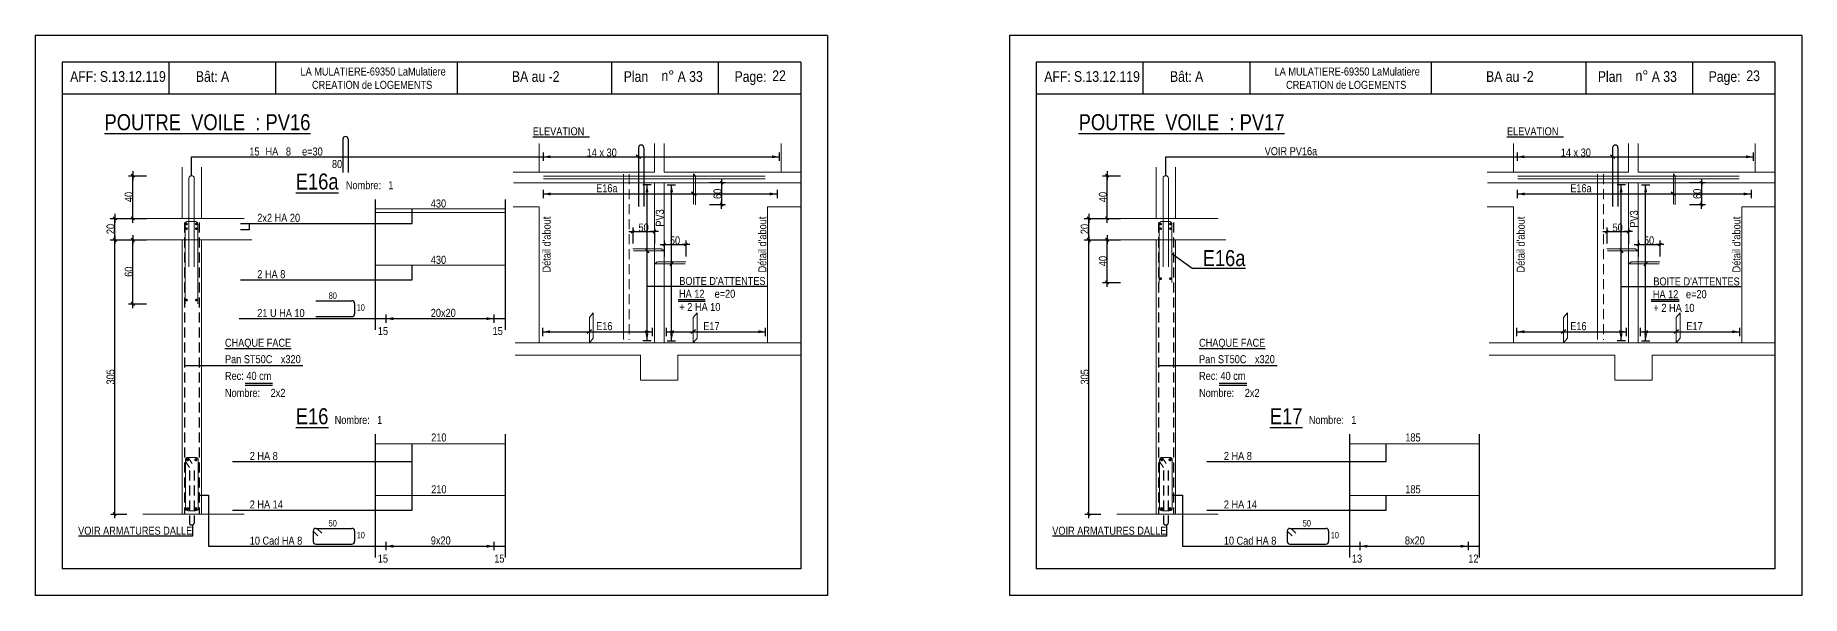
# Model space of a CAD drawing. Header units: metres. Extents: x -9927 to 45032, y -190416 to 12166.
# Drawn here: x 39876 to 43187, y -159147 to -158097 of the extents above; entities that cross this region are included whole.
import ezdxf
from ezdxf.enums import TextEntityAlignment as Align

# ---------------------------------------------------------------- set-up
doc = ezdxf.new("R2010")
doc.units = ezdxf.units.M
doc.header["$PDMODE"] = 65
doc.linetypes.add('CACHE2', pattern=[0.1875, 0.125, -0.0625])
for name, color, linetype in [('01_cote_gen', 4, 'Continuous'), ('01_fenetres', 171, 'Continuous'), ('01_linteaux', 3, 'Continuous'), ('01_sem', 42, 'Continuous'), ('01_texte', 230, 'Continuous'), ('AA_COTES', 2, 'Continuous')]:
    doc.layers.add(name, color=color, linetype=linetype)
doc.styles.add('STYLE2', font='ARIALN.TTF')
doc.dimstyles.new('JB25', dxfattribs={"dimscale": 0.1, "dimtxt": 150, "dimasz": 17, "dimexe": 0.1, "dimexo": 0.1, "dimgap": 0.09, "dimtad": 1, "dimdec": 1, "dimlfac": 0.5, "dimdsep": 46, "dimtxsty": 'STYLE2', "dimblk1": 'BOND_G', "dimblk2": 'BOND_D', "dimsah": 1, "dimcen": 1.5, "dimdle": 0.01, "dimse1": 1, "dimse2": 1, "dimclrd": 4, "dimclre": 2, "dimclrt": 5, "dimadec": 0, "dimazin": 0, "dimtfac": 2.333333, "dimtdec": 1, "dimtix": 1, "dimtmove": 2, "dimatfit": 3, "dimldrblk": 'BOND_G', "dimfxl": 1, "dimtolj": 1, "dimtzin": 0, "dimarcsym": 0})
doc.dimstyles.new('JB50', dxfattribs={"dimscale": 0.1, "dimtxt": 150, "dimasz": 15, "dimexe": 0.1, "dimexo": 0.1, "dimgap": 0.09, "dimtad": 1, "dimdec": 1, "dimdsep": 46, "dimtxsty": 'STYLE2', "dimblk1": 'BOND_G', "dimblk2": 'BOND_D', "dimsah": 1, "dimcen": 1.5, "dimdle": 0.01, "dimse1": 1, "dimse2": 1, "dimclrd": 4, "dimclre": 2, "dimclrt": 6, "dimazin": 2, "dimtfac": 2.333333, "dimtdec": 1, "dimtix": 1, "dimtmove": 2, "dimatfit": 3, "dimldrblk": 'BOND_G', "dimfxl": 1, "dimtolj": 1, "dimtzin": 0, "dimarcsym": 0})

# ---------------------------------------------------------------- blocks, each defined once
blk = doc.blocks.new('BOND_G')
at = {"layer": 'AA_COTES', "color": 0}
for p, q in [((5, 0), (-5, 0)), ((1.8, 1.8), (-1.8, -1.8)), ((0, -5), (0, 15))]:
    blk.add_line(p, q, dxfattribs=at)
blk = doc.blocks.new('BOND_D')
at = {"layer": 'AA_COTES', "color": 0}
for p, q in [((5, 0), (-5, 0)), ((-1.8, -1.8), (1.8, 1.8)), ((0, 5), (0, -15))]:
    blk.add_line(p, q, dxfattribs=at)
blk = doc.blocks.new('*D1570')
at = {"layer": '01_cote_gen', "color": 4, "linetype": 'Continuous', "lineweight": -2, "transparency": 16777216}
blk.add_line((40059.3, -158598), (40059.3, -158481.4), dxfattribs=at)
at = {"layer": 'DEFPOINTS', "color": 0, "linetype": 'Continuous', "lineweight": 0, "transparency": 16777216}
for p in [(40059.3, -158479.7), (40133.6, -158479.7), (40139.1, -158599.7)]:
    blk.add_point(p, dxfattribs=at)
at = {"layer": '01_cote_gen', "color": 4, "linetype": 'Continuous', "lineweight": -2, "transparency": 16777216, "xscale": 1.7, "yscale": 1.7, "zscale": 1.7}
for name, p, rotation in [('BOND_D', (40059.3, -158479.7), 90), ('BOND_G', (40059.3, -158599.7), 270)]:
    blk.add_blockref(name, p, dxfattribs=dict(at, rotation=rotation))
at = {"layer": '01_cote_gen', "color": 5, "linetype": 'Continuous', "lineweight": 0, "transparency": 16777216, "insert": (40051.6, -158539.7), "char_height": 15, "attachment_point": 5, "rotation": 90, "style": 'STYLE2'}
blk.add_mtext('\\A1;60', dxfattribs=at)
blk = doc.blocks.new('*D1571')
at = {"layer": '01_cote_gen', "color": 4, "linetype": 'Continuous', "lineweight": -2, "transparency": 16777216}
blk.add_line((40025.2, -158478), (40025.2, -158441.4), dxfattribs=at)
at = {"layer": 'DEFPOINTS', "color": 0, "linetype": 'Continuous', "lineweight": 0, "transparency": 16777216}
for p in [(40025.2, -158439.7), (40100.8, -158439.7), (40100.8, -158479.7)]:
    blk.add_point(p, dxfattribs=at)
at = {"layer": '01_cote_gen', "color": 4, "linetype": 'Continuous', "lineweight": -2, "transparency": 16777216, "xscale": 1.7, "yscale": 1.7, "zscale": 1.7}
for name, p, rotation in [('BOND_D', (40025.2, -158439.7), 90), ('BOND_G', (40025.2, -158479.7), 270)]:
    blk.add_blockref(name, p, dxfattribs=dict(at, rotation=rotation))
at = {"layer": '01_cote_gen', "color": 5, "linetype": 'Continuous', "lineweight": 0, "transparency": 16777216, "insert": (40017.5, -158459.7), "char_height": 15, "attachment_point": 5, "rotation": 90, "style": 'STYLE2'}
blk.add_mtext('\\A1;20', dxfattribs=at)
blk = doc.blocks.new('*D1572')
at = {"layer": '01_cote_gen', "color": 4, "lineweight": -2, "transparency": 16777216}
blk.add_line((40059.3, -158438), (40059.3, -158361.4), dxfattribs=at)
at = {"layer": 'DEFPOINTS', "color": 0, "lineweight": 0, "transparency": 16777216}
for p in [(40059.3, -158359.7), (40155.7, -158359.7), (40124.2, -158439.7)]:
    blk.add_point(p, dxfattribs=at)
at = {"layer": '01_cote_gen', "color": 4, "lineweight": -2, "transparency": 16777216, "xscale": 1.7, "yscale": 1.7, "zscale": 1.7}
for name, p, rotation in [('BOND_D', (40059.3, -158359.7), 90), ('BOND_G', (40059.3, -158439.7), 270)]:
    blk.add_blockref(name, p, dxfattribs=dict(at, rotation=rotation))
at = {"layer": '01_cote_gen', "color": 5, "lineweight": 0, "transparency": 16777216, "insert": (40051.6, -158399.7), "char_height": 15, "attachment_point": 5, "rotation": 90, "style": 'STYLE2'}
blk.add_mtext('\\A1;40', dxfattribs=at)
blk = doc.blocks.new('*D1573')
at = {"layer": '01_cote_gen', "color": 4, "linetype": 'Continuous', "lineweight": -2, "transparency": 16777216}
blk.add_line((41885.2, -158558), (41885.2, -158481.4), dxfattribs=at)
at = {"layer": 'DEFPOINTS', "color": 0, "linetype": 'Continuous', "lineweight": 0, "transparency": 16777216}
for p in [(41885.2, -158479.7), (41910.7, -158479.7), (41910.7, -158559.7)]:
    blk.add_point(p, dxfattribs=at)
at = {"layer": '01_cote_gen', "color": 4, "linetype": 'Continuous', "lineweight": -2, "transparency": 16777216, "xscale": 1.7, "yscale": 1.7, "zscale": 1.7}
for name, p, rotation in [('BOND_D', (41885.2, -158479.7), 90), ('BOND_G', (41885.2, -158559.7), 270)]:
    blk.add_blockref(name, p, dxfattribs=dict(at, rotation=rotation))
at = {"layer": '01_cote_gen', "color": 5, "linetype": 'Continuous', "lineweight": 0, "transparency": 16777216, "insert": (41877.5, -158519.7), "char_height": 15, "attachment_point": 5, "rotation": 90, "style": 'STYLE2'}
blk.add_mtext('\\A1;40', dxfattribs=at)
blk = doc.blocks.new('*D1574')
at = {"layer": '01_cote_gen', "color": 4, "linetype": 'Continuous', "lineweight": -2, "transparency": 16777216}
blk.add_line((41851.1, -158478), (41851.1, -158441.4), dxfattribs=at)
at = {"layer": 'DEFPOINTS', "color": 0, "linetype": 'Continuous', "lineweight": 0, "transparency": 16777216}
for p in [(41851.1, -158439.7), (41926.7, -158439.7), (41926.7, -158479.7)]:
    blk.add_point(p, dxfattribs=at)
at = {"layer": '01_cote_gen', "color": 4, "linetype": 'Continuous', "lineweight": -2, "transparency": 16777216, "xscale": 1.7, "yscale": 1.7, "zscale": 1.7}
for name, p, rotation in [('BOND_D', (41851.1, -158439.7), 90), ('BOND_G', (41851.1, -158479.7), 270)]:
    blk.add_blockref(name, p, dxfattribs=dict(at, rotation=rotation))
at = {"layer": '01_cote_gen', "color": 5, "linetype": 'Continuous', "lineweight": 0, "transparency": 16777216, "insert": (41843.4, -158459.7), "char_height": 15, "attachment_point": 5, "rotation": 90, "style": 'STYLE2'}
blk.add_mtext('\\A1;20', dxfattribs=at)
blk = doc.blocks.new('*D1575')
at = {"layer": '01_cote_gen', "color": 4, "lineweight": -2, "transparency": 16777216}
blk.add_line((41885.2, -158438), (41885.2, -158361.4), dxfattribs=at)
at = {"layer": 'DEFPOINTS', "color": 0, "lineweight": 0, "transparency": 16777216}
for p in [(41885.2, -158359.7), (41981.6, -158359.7), (41950.1, -158439.7)]:
    blk.add_point(p, dxfattribs=at)
at = {"layer": '01_cote_gen', "color": 4, "lineweight": -2, "transparency": 16777216, "xscale": 1.7, "yscale": 1.7, "zscale": 1.7}
for name, p, rotation in [('BOND_D', (41885.2, -158359.7), 90), ('BOND_G', (41885.2, -158439.7), 270)]:
    blk.add_blockref(name, p, dxfattribs=dict(at, rotation=rotation))
at = {"layer": '01_cote_gen', "color": 5, "lineweight": 0, "transparency": 16777216, "insert": (41877.5, -158399.7), "char_height": 15, "attachment_point": 5, "rotation": 90, "style": 'STYLE2'}
blk.add_mtext('\\A1;40', dxfattribs=at)
blk = doc.blocks.new('*D1601')
at = {"layer": '01_cote_gen', "color": 4, "lineweight": -2, "ltscale": 0.5, "transparency": 16777216}
blk.add_line((40025.2, -158992.2), (40025.2, -158481.2), dxfattribs=at)
at = {"layer": 'DEFPOINTS', "color": 0, "lineweight": 0, "ltscale": 0.5, "transparency": 16777216}
for p in [(40025.2, -158479.7), (40094.3, -158479.7), (40094.3, -158993.7)]:
    blk.add_point(p, dxfattribs=at)
at = {"layer": '01_cote_gen', "color": 4, "lineweight": -2, "ltscale": 0.5, "transparency": 16777216, "xscale": 1.5, "yscale": 1.5, "zscale": 1.5}
for name, p, rotation in [('BOND_D', (40025.2, -158479.7), 90), ('BOND_G', (40025.2, -158993.7), 270)]:
    blk.add_blockref(name, p, dxfattribs=dict(at, rotation=rotation))
at = {"layer": '01_cote_gen', "color": 6, "lineweight": 0, "ltscale": 0.5, "transparency": 16777216, "insert": (40017.5, -158736.7), "char_height": 15, "attachment_point": 5, "rotation": 90, "style": 'STYLE2'}
blk.add_mtext('\\A1;305', dxfattribs=at)
blk = doc.blocks.new('*D1602')
at = {"layer": '01_cote_gen', "color": 4, "lineweight": -2, "ltscale": 0.5, "transparency": 16777216}
blk.add_line((41851.1, -158992.2), (41851.1, -158481.2), dxfattribs=at)
at = {"layer": 'DEFPOINTS', "color": 0, "lineweight": 0, "ltscale": 0.5, "transparency": 16777216}
for p in [(41851.1, -158479.7), (41920.2, -158479.7), (41920.2, -158993.7)]:
    blk.add_point(p, dxfattribs=at)
at = {"layer": '01_cote_gen', "color": 4, "lineweight": -2, "ltscale": 0.5, "transparency": 16777216, "xscale": 1.5, "yscale": 1.5, "zscale": 1.5}
for name, p, rotation in [('BOND_D', (41851.1, -158479.7), 90), ('BOND_G', (41851.1, -158993.7), 270)]:
    blk.add_blockref(name, p, dxfattribs=dict(at, rotation=rotation))
at = {"layer": '01_cote_gen', "color": 6, "lineweight": 0, "ltscale": 0.5, "transparency": 16777216, "insert": (41843.4, -158736.7), "char_height": 15, "attachment_point": 5, "rotation": 90, "style": 'STYLE2'}
blk.add_mtext('\\A1;305', dxfattribs=at)
blk = doc.blocks.new('*D1603')
at = {"layer": '01_cote_gen', "color": 4, "lineweight": -2, "ltscale": 0.5, "transparency": 16777216}
blk.add_line((42882.3, -158488.7), (42920.1, -158488.7), dxfattribs=at)
at = {"layer": 'DEFPOINTS', "color": 0, "lineweight": 0, "ltscale": 0.5, "transparency": 16777216}
for p in [(42921.6, -158488.7), (42880.8, -158496.1), (42921.6, -158521.2)]:
    blk.add_point(p, dxfattribs=at)
at = {"layer": '01_cote_gen', "color": 4, "lineweight": -2, "ltscale": 0.5, "transparency": 16777216, "xscale": 1.5, "yscale": 1.5, "zscale": 1.5, "rotation": 180}
blk.add_blockref('BOND_G', (42880.8, -158488.7), dxfattribs=at)
at = {"layer": '01_cote_gen', "color": 4, "lineweight": -2, "ltscale": 0.5, "transparency": 16777216, "xscale": 1.5, "yscale": 1.5, "zscale": 1.5}
blk.add_blockref('BOND_D', (42921.6, -158488.7), dxfattribs=at)
at = {"layer": '01_cote_gen', "color": 6, "lineweight": 0, "ltscale": 0.5, "transparency": 16777216, "insert": (42901.2, -158481.1), "char_height": 15, "attachment_point": 5, "style": 'STYLE2'}
blk.add_mtext('\\A1;50', dxfattribs=at)
blk = doc.blocks.new('*D1604')
at = {"layer": '01_cote_gen', "color": 4, "lineweight": -2, "ltscale": 0.5, "transparency": 16777216}
blk.add_line((42823.5, -158464.6), (42861.3, -158464.6), dxfattribs=at)
at = {"layer": 'DEFPOINTS', "color": 0, "lineweight": 0, "ltscale": 0.5, "transparency": 16777216}
for p in [(42862.8, -158464.6), (42822, -158496.9), (42862.8, -158493.7)]:
    blk.add_point(p, dxfattribs=at)
at = {"layer": '01_cote_gen', "color": 4, "lineweight": -2, "ltscale": 0.5, "transparency": 16777216, "xscale": 1.5, "yscale": 1.5, "zscale": 1.5, "rotation": 180}
blk.add_blockref('BOND_G', (42822, -158464.6), dxfattribs=at)
at = {"layer": '01_cote_gen', "color": 4, "lineweight": -2, "ltscale": 0.5, "transparency": 16777216, "xscale": 1.5, "yscale": 1.5, "zscale": 1.5}
blk.add_blockref('BOND_D', (42862.8, -158464.6), dxfattribs=at)
at = {"layer": '01_cote_gen', "color": 6, "lineweight": 0, "ltscale": 0.5, "transparency": 16777216, "insert": (42842.4, -158457), "char_height": 15, "attachment_point": 5, "style": 'STYLE2'}
blk.add_mtext('\\A1;50', dxfattribs=at)
blk = doc.blocks.new('*D1605')
at = {"layer": '01_cote_gen', "color": 4, "lineweight": -2, "ltscale": 0.5, "transparency": 16777216}
blk.add_line((41162.8, -158374.6), (41162.8, -158412.8), dxfattribs=at)
at = {"layer": 'DEFPOINTS', "color": 0, "lineweight": 0, "ltscale": 0.5, "transparency": 16777216}
for p in [(41141.1, -158373.1), (41113.8, -158414.3), (41162.8, -158414.3)]:
    blk.add_point(p, dxfattribs=at)
at = {"layer": '01_cote_gen', "color": 4, "lineweight": -2, "ltscale": 0.5, "transparency": 16777216, "xscale": 1.5, "yscale": 1.5, "zscale": 1.5}
for name, p, rotation in [('BOND_G', (41162.8, -158373.1), 90), ('BOND_D', (41162.8, -158414.3), 270)]:
    blk.add_blockref(name, p, dxfattribs=dict(at, rotation=rotation))
at = {"layer": '01_cote_gen', "color": 6, "lineweight": 0, "ltscale": 0.5, "transparency": 16777216, "insert": (41155.2, -158393.7), "char_height": 15, "attachment_point": 5, "rotation": 90, "style": 'STYLE2'}
blk.add_mtext('\\A1;60', dxfattribs=at)
blk = doc.blocks.new('*D1606')
at = {"layer": '01_cote_gen', "color": 4, "lineweight": -2, "ltscale": 0.5, "transparency": 16777216}
blk.add_line((41056.5, -158488.7), (41094.3, -158488.7), dxfattribs=at)
at = {"layer": 'DEFPOINTS', "color": 0, "lineweight": 0, "ltscale": 0.5, "transparency": 16777216}
for p in [(41095.8, -158488.7), (41055, -158496.1), (41095.8, -158521.2)]:
    blk.add_point(p, dxfattribs=at)
at = {"layer": '01_cote_gen', "color": 4, "lineweight": -2, "ltscale": 0.5, "transparency": 16777216, "xscale": 1.5, "yscale": 1.5, "zscale": 1.5, "rotation": 180}
blk.add_blockref('BOND_G', (41055, -158488.7), dxfattribs=at)
at = {"layer": '01_cote_gen', "color": 4, "lineweight": -2, "ltscale": 0.5, "transparency": 16777216, "xscale": 1.5, "yscale": 1.5, "zscale": 1.5}
blk.add_blockref('BOND_D', (41095.8, -158488.7), dxfattribs=at)
at = {"layer": '01_cote_gen', "color": 6, "lineweight": 0, "ltscale": 0.5, "transparency": 16777216, "insert": (41075.4, -158481.1), "char_height": 15, "attachment_point": 5, "style": 'STYLE2'}
blk.add_mtext('\\A1;50', dxfattribs=at)
blk = doc.blocks.new('*D1607')
at = {"layer": '01_cote_gen', "color": 4, "lineweight": -2, "ltscale": 0.5, "transparency": 16777216}
blk.add_line((40997.7, -158464.6), (41035.5, -158464.6), dxfattribs=at)
at = {"layer": 'DEFPOINTS', "color": 0, "lineweight": 0, "ltscale": 0.5, "transparency": 16777216}
for p in [(41037, -158464.6), (40996.2, -158496.9), (41037, -158493.7)]:
    blk.add_point(p, dxfattribs=at)
at = {"layer": '01_cote_gen', "color": 4, "lineweight": -2, "ltscale": 0.5, "transparency": 16777216, "xscale": 1.5, "yscale": 1.5, "zscale": 1.5, "rotation": 180}
blk.add_blockref('BOND_G', (40996.2, -158464.6), dxfattribs=at)
at = {"layer": '01_cote_gen', "color": 4, "lineweight": -2, "ltscale": 0.5, "transparency": 16777216, "xscale": 1.5, "yscale": 1.5, "zscale": 1.5}
blk.add_blockref('BOND_D', (41037, -158464.6), dxfattribs=at)
at = {"layer": '01_cote_gen', "color": 6, "lineweight": 0, "ltscale": 0.5, "transparency": 16777216, "insert": (41016.6, -158457), "char_height": 15, "attachment_point": 5, "style": 'STYLE2'}
blk.add_mtext('\\A1;50', dxfattribs=at)
blk = doc.blocks.new('*D1608')
at = {"layer": '01_cote_gen', "color": 4, "lineweight": -2, "ltscale": 0.5, "transparency": 16777216}
blk.add_line((42999.3, -158374.6), (42999.3, -158412.8), dxfattribs=at)
at = {"layer": 'DEFPOINTS', "color": 0, "lineweight": 0, "ltscale": 0.5, "transparency": 16777216}
for p in [(42977.6, -158373.1), (42950.3, -158414.3), (42999.3, -158414.3)]:
    blk.add_point(p, dxfattribs=at)
at = {"layer": '01_cote_gen', "color": 4, "lineweight": -2, "ltscale": 0.5, "transparency": 16777216, "xscale": 1.5, "yscale": 1.5, "zscale": 1.5}
for name, p, rotation in [('BOND_G', (42999.3, -158373.1), 90), ('BOND_D', (42999.3, -158414.3), 270)]:
    blk.add_blockref(name, p, dxfattribs=dict(at, rotation=rotation))
at = {"layer": '01_cote_gen', "color": 6, "lineweight": 0, "ltscale": 0.5, "transparency": 16777216, "insert": (42991.7, -158393.7), "char_height": 15, "attachment_point": 5, "rotation": 90, "style": 'STYLE2'}
blk.add_mtext('\\A1;60', dxfattribs=at)

msp = doc.modelspace()

# ---------------------------------------------------------------- linework, layer by layer
at = {"layer": '01_cote_gen', "color": 5, "linetype": 'Continuous', "lineweight": 0}
for p, q in [((40978.63, -158356.78), (40978.63, -158666.54)), ((42804.51, -158356.78), (42804.51, -158666.54))]:
    msp.add_line(p, q, dxfattribs=at)
at = {"layer": '01_cote_gen', "color": 5, "linetype": 'CACHE2', "lineweight": 0, "ltscale": 150}
for p, q in [((40989.78, -158356.78), (40989.78, -158667.02)), ((42815.66, -158356.78), (42815.66, -158667.02))]:
    msp.add_line(p, q, dxfattribs=at)
at = {"layer": '01_fenetres', "ltscale": 30}
for p, q in [((39926.4, -158146.73), (39926.4, -159096.73)), ((39926.4, -158146.73), (39926.4, -159096.73)), ((39926.4, -158146.73), (39926.4, -159096.73)), ((41311.4, -158146.73), (39926.4, -158146.73)), ((40126.4, -158146.73), (40126.4, -158206.73)), ((40326.79, -158146.73), (40326.79, -158206.73)), ((40666.96, -158146.73), (40666.96, -158206.73)), ((40957.26, -158206.73), (40957.26, -158146.73)), ((41157.26, -158206.73), (41157.26, -158146.73)), ((41311.4, -158146.73), (41311.4, -159096.73)), ((41752.27, -158146.73), (41752.27, -159096.73)), ((41752.27, -158146.73), (41752.27, -159096.73)), ((41752.27, -158146.73), (41752.27, -159096.73)), ((43137.27, -158146.73), (41752.27, -158146.73)), ((41952.27, -158146.73), (41952.27, -158206.73)), ((42152.67, -158146.73), (42152.67, -158206.73)), ((42492.84, -158146.73), (42492.84, -158206.73)), ((42783.14, -158206.73), (42783.14, -158146.73)), ((42983.14, -158206.73), (42983.14, -158146.73)), ((43137.27, -158146.73), (43137.27, -159096.73)), ((41311.4, -158206.73), (39926.4, -158206.73)), ((43137.27, -158206.73), (41752.27, -158206.73)), ((41311.4, -159096.73), (39926.4, -159096.73)), ((43137.27, -159096.73), (41752.27, -159096.73))]:
    msp.add_line(p, q, dxfattribs=at)
at = {"layer": '01_linteaux', "linetype": 'Continuous'}
for p, q in [((40452.86, -158291.35), (40452.86, -158353.53)), ((40462.86, -158291.35), (40462.86, -158353.53)), ((41007.02, -158307.23), (41007.02, -158417.26)), ((41017.02, -158307.23), (41017.02, -158417.75)), ((42832.9, -158307.23), (42832.9, -158417.26)), ((42842.9, -158307.23), (42842.9, -158417.75)), ((40402.18, -158594.16), (40469.76, -158594.16)), ((40402.18, -158623.77), (40469.76, -158623.77)), ((40474.76, -158599.16), (40474.76, -158618.77)), ((40402.18, -159020.61), (40469.76, -159020.61)), ((40404.37, -159020.61), (40413.37, -159029.61)), ((42228.06, -159020.61), (42295.64, -159020.61)), ((42230.25, -159020.61), (42239.25, -159029.61)), ((40397.18, -159025.61), (40397.18, -159045.22)), ((40397.18, -159025.61), (40406.18, -159034.61)), ((40402.18, -159050.22), (40469.76, -159050.22)), ((40474.76, -159025.61), (40474.76, -159045.22)), ((42223.06, -159025.61), (42223.06, -159045.22)), ((42223.06, -159025.61), (42232.06, -159034.61)), ((42228.06, -159050.22), (42295.64, -159050.22)), ((42300.64, -159025.61), (42300.64, -159045.22))]:
    msp.add_line(p, q, dxfattribs=at)
for centre, start, end in [((40457.86, -158291.35), 0, 180), ((41012.02, -158307.23), 90, 180), ((41012.02, -158307.23), 0, 90), ((42837.9, -158307.23), 90, 180), ((42837.9, -158307.23), 0, 90), ((40469.76, -158599.16), 0, 90), ((40469.76, -158618.77), 270, 0), ((40402.18, -159025.61), 90, 180), ((40469.76, -159025.61), 0, 90), ((42228.06, -159025.61), 90, 180), ((42295.64, -159025.61), 0, 90), ((40402.18, -159045.22), 180, 270), ((40469.76, -159045.22), 270, 0), ((42228.06, -159045.22), 180, 270), ((42295.64, -159045.22), 270, 0)]:
    msp.add_arc(centre, 5, start, end, dxfattribs=at)
at = {"layer": '01_sem', "color": 2, "lineweight": 0, "ltscale": 7}
for p, q in [((40820.96, -158299.49), (40820.96, -158353.09)), ((41036.96, -158299.49), (41036.96, -158353.09)), ((41054.96, -158299.49), (41054.96, -158353.09)), ((41274.51, -158299.49), (41274.51, -158353.09)), ((42646.84, -158299.49), (42646.84, -158353.09)), ((42862.84, -158299.49), (42862.84, -158353.09)), ((42880.84, -158299.49), (42880.84, -158353.09)), ((43100.39, -158299.49), (43100.39, -158353.09)), ((40151.72, -158439.72), (40151.72, -158343.98)), ((40187.72, -158439.72), (40187.72, -158343.98)), ((40772.09, -158353.09), (41036.96, -158353.09)), ((41054.96, -158353.09), (41311.4, -158353.09)), ((41110.31, -158356.18), (41110.31, -158412.84)), ((41110.31, -158356.18), (41113.85, -158360.41)), ((41977.6, -158439.72), (41977.6, -158343.98)), ((42013.6, -158439.72), (42013.6, -158343.98)), ((42597.97, -158353.09), (42862.84, -158353.09)), ((42880.84, -158353.09), (43137.27, -158353.09)), ((42946.79, -158356.18), (42946.79, -158412.84)), ((42946.79, -158356.18), (42950.32, -158360.41)), ((40164.37, -158364.72), (40164.37, -158530.77)), ((40174.37, -158364.72), (40174.37, -158530.77)), ((40772.45, -158373.09), (41054.96, -158373.09)), ((40829.05, -158360.83), (41244.5, -158360.83)), ((40829.05, -158365.48), (41244.5, -158365.48)), ((41036.96, -158373.09), (41036.96, -158673.09)), ((41054.96, -158373.09), (41054.96, -158673.09)), ((41054.96, -158373.09), (41311.4, -158373.09)), ((41113.85, -158360.41), (41113.85, -158414.33)), ((41990.25, -158364.72), (41990.25, -158530.77)), ((42000.25, -158364.72), (42000.25, -158530.77)), ((42598.33, -158373.09), (42880.84, -158373.09)), ((42654.93, -158360.83), (43070.38, -158360.83)), ((42654.93, -158365.48), (43070.38, -158365.48)), ((42862.84, -158373.09), (42862.84, -158673.09)), ((42880.84, -158373.09), (43137.27, -158373.09)), ((42880.84, -158373.09), (42880.84, -158673.09)), ((42950.32, -158360.41), (42950.32, -158414.33)), ((40513.6, -158422.09), (40757.08, -158422.09)), ((40772.09, -158418.09), (40820.96, -158418.09)), ((40820.96, -158418.09), (40820.96, -158673.09)), ((41248.96, -158418.09), (41248.96, -158673.09)), ((41248.96, -158418.09), (41311.4, -158418.09)), ((42597.97, -158418.09), (42646.84, -158418.09)), ((42646.84, -158418.09), (42646.84, -158673.09)), ((43074.84, -158418.09), (43137.27, -158418.09)), ((43074.84, -158418.09), (43074.84, -158673.09)), ((40077.68, -158439.72), (40267.66, -158439.72)), ((40157.01, -158451.32), (40157.01, -158599.72)), ((40175.01, -158445.32), (40163.01, -158445.32)), ((40181.01, -158451.32), (40181.01, -158599.72)), ((40513.6, -158428.74), (40757.08, -158428.74)), ((41903.56, -158439.72), (42093.54, -158439.72)), ((41982.88, -158451.32), (41982.88, -158559.72)), ((42000.88, -158445.32), (41988.88, -158445.32)), ((42006.88, -158451.32), (42006.88, -158559.72)), ((40077.68, -158479.72), (40282.21, -158479.72)), ((40151.72, -158479.72), (40151.72, -158993.72)), ((40187.72, -158479.72), (40187.72, -158993.72)), ((41903.56, -158479.72), (42108.09, -158479.72)), ((41977.6, -158479.72), (41977.6, -158993.72)), ((42013.6, -158479.72), (42013.6, -158993.72)), ((41050.08, -158496.89), (40996.15, -158496.89)), ((41054.31, -158500.43), (40997.65, -158500.43)), ((41037.61, -158524.75), (41041.84, -158521.22)), ((41037.61, -158524.75), (41094.28, -158524.75)), ((41041.84, -158521.22), (41095.77, -158521.22)), ((41054.31, -158500.43), (41050.08, -158496.89)), ((42875.96, -158496.89), (42822.03, -158496.89)), ((42880.19, -158500.43), (42823.53, -158500.43)), ((42863.49, -158524.75), (42867.72, -158521.22)), ((42863.49, -158524.75), (42920.15, -158524.75)), ((42867.72, -158521.22), (42921.65, -158521.22)), ((42880.19, -158500.43), (42875.96, -158496.89)), ((40513.6, -158527.67), (40757.08, -158527.67)), ((40914.9, -158625.6), (40922.18, -158616.89)), ((40922.18, -158663.93), (40922.18, -158616.89)), ((41109.47, -158625.6), (41116.75, -158616.89)), ((41116.75, -158663.93), (41116.75, -158616.89)), ((42740.78, -158625.6), (42748.06, -158616.89)), ((42748.06, -158663.93), (42748.06, -158616.89)), ((42952.16, -158625.6), (42959.44, -158616.89)), ((42959.44, -158663.93), (42959.44, -158616.89)), ((40914.9, -158672.64), (40914.9, -158625.6)), ((41109.47, -158672.64), (41109.47, -158625.6)), ((42740.78, -158672.64), (42740.78, -158625.6)), ((42952.16, -158672.64), (42952.16, -158625.6)), ((40775.8, -158673.09), (41311.4, -158673.09)), ((40914.9, -158672.64), (40922.18, -158663.93)), ((41109.47, -158672.64), (41116.75, -158663.93)), ((42601.68, -158673.09), (43137.27, -158673.09)), ((42740.78, -158672.64), (42748.06, -158663.93)), ((42952.16, -158672.64), (42959.44, -158663.93)), ((40775.8, -158696.09), (41010.96, -158696.09)), ((41010.96, -158696.09), (41010.96, -158741.99)), ((41080.96, -158696.09), (41311.4, -158696.09)), ((41080.96, -158696.09), (41080.96, -158743.09)), ((42601.68, -158696.09), (42836.84, -158696.09)), ((42836.84, -158696.09), (42836.84, -158741.99)), ((42906.84, -158696.09), (43137.27, -158696.09)), ((42906.84, -158696.09), (42906.84, -158743.09)), ((41010.96, -158743.09), (41080.96, -158743.09)), ((42836.84, -158743.09), (42906.84, -158743.09)), ((40162.72, -158887.72), (40176.72, -158887.72)), ((40162.72, -158887.72), (40170.08, -158898.91)), ((40513.6, -158861.95), (40757.08, -158861.95)), ((41988.6, -158887.72), (42002.6, -158887.72)), ((41988.6, -158887.72), (41995.95, -158898.91)), ((42339.48, -158861.95), (42582.96, -158861.95)), ((40157.72, -158892.72), (40157.72, -158982.72)), ((40157.72, -158895.5), (40165.08, -158906.7)), ((40181.72, -158892.72), (40181.72, -158982.72)), ((41983.6, -158892.72), (41983.6, -158982.72)), ((41983.6, -158895.5), (41990.95, -158906.7)), ((42007.6, -158892.72), (42007.6, -158982.72)), ((40162.72, -158987.72), (40176.72, -158987.72)), ((40513.6, -158959.12), (40757.08, -158959.12)), ((41988.6, -158987.72), (42002.6, -158987.72)), ((42339.48, -158959.12), (42582.96, -158959.12)), ((40077.68, -158993.72), (40267.66, -158993.72)), ((40094.3, -158993.72), (40246.6, -158993.72)), ((41903.56, -158993.72), (42093.54, -158993.72)), ((41920.18, -158993.72), (42072.48, -158993.72))]:
    msp.add_line(p, q, dxfattribs=at)
at = {"layer": '01_sem', "color": 2, "lineweight": 0, "ltscale": 7, "flags": 128}
for points, const_width in [([(40159.84, -158449.21, -1), (40159.84, -158451.71, -1)], 2.5), ([(40159.84, -158457.66, -1), (40159.84, -158460.16, -1)], 2.5), ([(40178.17, -158449.21, 1), (40178.17, -158451.71, 1)], 2.5), ([(40178.17, -158457.66, 1), (40178.17, -158460.16, 1)], 2.5), ([(41985.71, -158449.21, -1), (41985.71, -158451.71, -1)], 2.5), ([(41985.71, -158457.66, -1), (41985.71, -158460.16, -1)], 2.5), ([(42004.05, -158449.21, 1), (42004.05, -158451.71, 1)], 2.5), ([(42004.05, -158457.66, 1), (42004.05, -158460.16, 1)], 2.5), ([(41985.71, -158551.48, -1), (41985.71, -158553.98, -1)], 2.5), ([(42004.05, -158551.48, 1), (42004.05, -158553.98, 1)], 2.5), ([(40159.84, -158591.48, -1), (40159.84, -158593.98, -1)], 2.5), ([(40178.17, -158591.48, 1), (40178.17, -158593.98, 1)], 2.5), ([(40160.24, -158892.02, 1), (40163.24, -158892.02, 1)], 3), ([(40175.88, -158892.02, 1), (40178.88, -158892.02, 1)], 3), ([(41986.12, -158892.02, 1), (41989.12, -158892.02, 1)], 3), ([(42001.76, -158892.02, 1), (42004.76, -158892.02, 1)], 3), ([(40160.24, -158983.87, 1), (40163.24, -158983.87, 1)], 3), ([(40175.88, -158983.87, 1), (40178.88, -158983.87, 1)], 3), ([(41986.12, -158983.87, 1), (41989.12, -158983.87, 1)], 3), ([(42001.76, -158983.87, 1), (42004.76, -158983.87, 1)], 3)]:
    msp.add_lwpolyline(points, format="xyb", close=True, dxfattribs=dict(at, const_width=const_width))
at = {"layer": '01_sem', "color": 2, "lineweight": 0, "ltscale": 7}
for centre, radius, start, end in [((40169.37, -158364.72), 5, 0, 180), ((41995.25, -158364.72), 5, 0, 180), ((40163.01, -158451.32), 6, 90, 180), ((40175.01, -158451.32), 6, 0, 90), ((41988.88, -158451.32), 6, 90, 180), ((42000.88, -158451.32), 6, 0, 90), ((40162.72, -158892.72), 5, 90, 180), ((40176.72, -158892.72), 5, 0, 90), ((41988.6, -158892.72), 5, 90, 180), ((42002.6, -158892.72), 5, 0, 90), ((40162.72, -158982.72), 5, 180, 270), ((40176.72, -158982.72), 5, 270, 0), ((41988.6, -158982.72), 5, 180, 270), ((42002.6, -158982.72), 5, 270, 0)]:
    msp.add_arc(centre, radius, start, end, dxfattribs=at)
at = {"layer": '01_texte', "ltscale": 30}
for p, q in [((39876.4, -158096.73), (39876.4, -159146.73)), ((41361.4, -158096.73), (39876.4, -158096.73)), ((41361.4, -158096.73), (41361.4, -159146.73)), ((41702.27, -158096.73), (41702.27, -159146.73)), ((43187.27, -158096.73), (41702.27, -158096.73)), ((43187.27, -158096.73), (43187.27, -159146.73)), ((40169.37, -158324.33), (41270.77, -158324.33)), ((40169.37, -158359.72), (40169.37, -158324.33)), ((40828, -158316.27), (40828, -158331.91)), ((41011.16, -158327.64), (41002.89, -158321.02)), ((41270.77, -158316.27), (41270.77, -158331.91)), ((41995.25, -158324.33), (43096.64, -158324.33)), ((41995.25, -158359.72), (41995.25, -158324.33)), ((42653.88, -158316.27), (42653.88, -158331.91)), ((42837.04, -158327.64), (42828.76, -158321.02)), ((43096.64, -158316.27), (43096.64, -158331.91)), ((40828.4, -158385.94), (40828.4, -158401.58)), ((41031.04, -158377), (41015.4, -158377)), ((41022.98, -158669.23), (41022.98, -158377)), ((41060.88, -158377), (41076.52, -158377)), ((41068.94, -158669.23), (41068.94, -158377)), ((41114.45, -158397.31), (41106.18, -158390.69)), ((41115.03, -158397.31), (41106.76, -158390.69)), ((41266.64, -158385.94), (41266.64, -158401.58)), ((42654.28, -158385.94), (42654.28, -158401.58)), ((42856.92, -158377), (42841.28, -158377)), ((42848.86, -158669.23), (42848.86, -158377)), ((42886.76, -158377), (42902.4, -158377)), ((42894.82, -158669.23), (42894.82, -158377)), ((42950.92, -158397.31), (42942.65, -158390.69)), ((43092.52, -158385.94), (43092.52, -158401.58)), ((40513.6, -158404.14), (40513.6, -158648.77)), ((40582.61, -158449.16), (40582.61, -158422.09)), ((40757.08, -158404.14), (40757.08, -158648.77)), ((40828.4, -158394), (41266.64, -158394)), ((42654.28, -158394), (43092.52, -158394)), ((40260.74, -158449.16), (40582.61, -158449.16)), ((40277.49, -158449.16), (40277.49, -158461.39)), ((40277.49, -158461.39), (40261.28, -158461.39)), ((41019.67, -158496.29), (41026.29, -158504.56)), ((41072.25, -158520.62), (41065.63, -158528.89)), ((42845.55, -158496.29), (42852.17, -158504.56)), ((42898.13, -158520.62), (42891.51, -158528.89)), ((40260.74, -158554.78), (40582.61, -158554.78)), ((40582.61, -158554.78), (40582.61, -158527.67)), ((40533.32, -158619.57), (40533.32, -158635.21)), ((40735.99, -158619.57), (40735.99, -158635.21)), ((40258.65, -158627.63), (40757.08, -158627.63)), ((40827.44, -158660.25), (40827.44, -158644.61)), ((40827.44, -158652.19), (41033.21, -158652.19)), ((40919.04, -158648.88), (40910.76, -158655.5)), ((41033.21, -158660.25), (41033.21, -158644.61)), ((41059.58, -158660.25), (41059.58, -158644.61)), ((41059.58, -158652.19), (41245.35, -158652.19)), ((41113.6, -158648.88), (41105.33, -158655.5)), ((41245.35, -158660.25), (41245.35, -158644.61)), ((42653.32, -158660.25), (42653.32, -158644.61)), ((42653.32, -158652.19), (42859.09, -158652.19)), ((42744.91, -158648.88), (42736.64, -158655.5)), ((42859.09, -158660.25), (42859.09, -158644.61)), ((42885.45, -158660.25), (42885.45, -158644.61)), ((42885.45, -158652.19), (43071.23, -158652.19)), ((42956.3, -158648.88), (42948.02, -158655.5)), ((43071.23, -158660.25), (43071.23, -158644.61)), ((41031.04, -158669.23), (41015.4, -158669.23)), ((41060.88, -158669.23), (41076.52, -158669.23)), ((42856.92, -158669.23), (42841.28, -158669.23)), ((42886.76, -158669.23), (42902.4, -158669.23)), ((40513.6, -158844.01), (40513.6, -159075.23)), ((40757.08, -158844.01), (40757.08, -159075.23)), ((42339.48, -158844.01), (42339.48, -159075.23)), ((42582.96, -158844.01), (42582.96, -159075.23)), ((40582.61, -158986.23), (40582.61, -158861.95)), ((42408.49, -158895.36), (42408.49, -158861.95)), ((40246.2, -158895.36), (40582.61, -158895.36)), ((42072.08, -158895.36), (42408.49, -158895.36)), ((40181.72, -158958.69), (40200.89, -158958.69)), ((40200.89, -158958.69), (40200.89, -159054.08)), ((40246.2, -158986.23), (40582.61, -158986.23)), ((42007.6, -158958.69), (42026.77, -158958.69)), ((42026.77, -158958.69), (42026.77, -159054.08)), ((42072.08, -158986.23), (42408.49, -158986.23)), ((42408.49, -158986.23), (42408.49, -158959.12)), ((40171.02, -159013.77), (40171.02, -159035)), ((41996.9, -159013.77), (41996.9, -159035)), ((40171.02, -159035), (39957.23, -159035)), ((40200.89, -159054.08), (40757.08, -159054.08)), ((40533.32, -159046.02), (40533.32, -159061.66)), ((40735.99, -159046.02), (40735.99, -159061.66)), ((41996.9, -159035), (41783.11, -159035)), ((42026.77, -159054.08), (42582.96, -159054.08)), ((42359.2, -159046.02), (42359.2, -159061.66)), ((42561.87, -159046.02), (42561.87, -159061.66)), ((41361.4, -159146.73), (39876.4, -159146.73)), ((43187.27, -159146.73), (41702.27, -159146.73))]:
    msp.add_line(p, q, dxfattribs=at)
at = {"layer": '01_texte', "linetype": 'CACHE2', "ltscale": 150}
for p, q in [((40155.72, -158447.37), (40155.72, -158993.72)), ((40183.72, -158447.37), (40183.72, -158993.72)), ((41981.6, -158447.37), (41981.6, -158993.72)), ((42009.6, -158447.37), (42009.6, -158993.72)), ((40165.19, -158911.93), (40165.19, -159010.77)), ((40174.02, -158911.93), (40174.02, -159010.77)), ((41991.06, -158911.93), (41991.06, -159010.77)), ((41999.9, -158911.93), (41999.9, -159010.77)), ((40168.19, -159013.77), (40171.02, -159013.77)), ((41994.06, -159013.77), (41996.9, -159013.77))]:
    msp.add_line(p, q, dxfattribs=at)
at = {"layer": '01_texte'}
for p, q in [((42006.88, -158505.52), (42044.96, -158533.06)), ((42044.96, -158533.06), (42144.74, -158533.06)), ((41022.98, -158566.54), (41247.66, -158566.54)), ((42848.86, -158567.41), (43073.54, -158567.41)), ((41081.38, -158591.49), (41132.2, -158591.49)), ((41081.38, -158594.59), (41132.2, -158594.59)), ((42905.27, -158591.63), (42957.34, -158591.63)), ((42905.27, -158594.87), (42957.34, -158594.87)), ((40155.72, -158715.21), (40377.97, -158715.21)), ((41981.6, -158715.21), (42203.85, -158715.21)), ((40321.2, -158749.39), (40269.44, -158749.39)), ((40321.2, -158752.7), (40269.44, -158752.7)), ((42147.08, -158749.39), (42095.32, -158749.39)), ((42147.08, -158752.7), (42095.32, -158752.7))]:
    msp.add_line(p, q, dxfattribs=at)
at = {"layer": '01_texte', "linetype": 'CACHE2', "ltscale": 150}
for centre, start, end in [((40168.19, -159010.77), 180, 270), ((40171.02, -159010.77), 270, 0), ((41994.06, -159010.77), 180, 270), ((41996.9, -159010.77), 270, 0)]:
    msp.add_arc(centre, 3, start, end, dxfattribs=at)
at = {"layer": '01_texte', "ltscale": 30}
for points in [[(40828, -158324.33), (40841.82, -158321.58), (40841.82, -158324.33)], [(40828, -158324.33), (40841.82, -158327.09), (40841.82, -158324.33)], [(41270.77, -158324.33), (41256.94, -158321.58), (41256.94, -158324.33)], [(41270.77, -158324.33), (41256.94, -158327.09), (41256.94, -158324.33)], [(42653.88, -158324.33), (42667.7, -158321.58), (42667.7, -158324.33)], [(42653.88, -158324.33), (42667.7, -158327.09), (42667.7, -158324.33)], [(43096.64, -158324.33), (43082.82, -158321.58), (43082.82, -158324.33)], [(43096.64, -158324.33), (43082.82, -158327.09), (43082.82, -158324.33)], [(40828.4, -158394), (40842.23, -158391.24), (40842.23, -158394)], [(41022.98, -158377), (41020.23, -158390.83), (41022.98, -158390.83)], [(41022.98, -158377), (41025.74, -158390.83), (41022.98, -158390.83)], [(41068.94, -158377), (41066.19, -158390.83), (41068.94, -158390.83)], [(41068.94, -158377), (41071.69, -158390.83), (41068.94, -158390.83)], [(41266.64, -158394), (41252.82, -158391.24), (41252.82, -158394)], [(42654.28, -158394), (42668.1, -158391.24), (42668.1, -158394)], [(42848.86, -158377), (42846.11, -158390.83), (42848.86, -158390.83)], [(42848.86, -158377), (42851.62, -158390.83), (42848.86, -158390.83)], [(42894.82, -158377), (42892.06, -158390.83), (42894.82, -158390.83)], [(42894.82, -158377), (42897.57, -158390.83), (42894.82, -158390.83)], [(43092.52, -158394), (43078.69, -158391.24), (43078.69, -158394)], [(40828.4, -158394), (40842.23, -158396.75), (40842.23, -158394)], [(41266.64, -158394), (41252.82, -158396.75), (41252.82, -158394)], [(42654.28, -158394), (42668.1, -158396.75), (42668.1, -158394)], [(43092.52, -158394), (43078.69, -158396.75), (43078.69, -158394)], [(40533.32, -158627.63), (40547.14, -158624.87), (40547.14, -158627.63)], [(40533.32, -158627.63), (40547.14, -158630.38), (40547.14, -158627.63)], [(40735.99, -158627.63), (40722.17, -158624.87), (40722.17, -158627.63)], [(40735.99, -158627.63), (40722.17, -158630.38), (40722.17, -158627.63)], [(40827.44, -158652.19), (40841.26, -158649.43), (40841.26, -158652.19)], [(40827.44, -158652.19), (40841.26, -158654.94), (40841.26, -158652.19)], [(41033.21, -158652.19), (41019.39, -158649.43), (41019.39, -158652.19)], [(41033.21, -158652.19), (41019.39, -158654.94), (41019.39, -158652.19)], [(41022.98, -158669.23), (41020.23, -158655.41), (41022.98, -158655.41)], [(41022.98, -158669.23), (41025.74, -158655.41), (41022.98, -158655.41)], [(41059.58, -158652.19), (41073.4, -158649.43), (41073.4, -158652.19)], [(41059.58, -158652.19), (41073.4, -158654.94), (41073.4, -158652.19)], [(41068.94, -158669.23), (41066.19, -158655.41), (41068.94, -158655.41)], [(41068.94, -158669.23), (41071.69, -158655.41), (41068.94, -158655.41)], [(41245.35, -158652.19), (41231.53, -158649.43), (41231.53, -158652.19)], [(41245.35, -158652.19), (41231.53, -158654.94), (41231.53, -158652.19)], [(42653.32, -158652.19), (42667.14, -158649.43), (42667.14, -158652.19)], [(42653.32, -158652.19), (42667.14, -158654.94), (42667.14, -158652.19)], [(42859.09, -158652.19), (42845.26, -158649.43), (42845.26, -158652.19)], [(42859.09, -158652.19), (42845.26, -158654.94), (42845.26, -158652.19)], [(42848.86, -158669.23), (42846.11, -158655.41), (42848.86, -158655.41)], [(42848.86, -158669.23), (42851.62, -158655.41), (42848.86, -158655.41)], [(42885.45, -158652.19), (42899.28, -158649.43), (42899.28, -158652.19)], [(42885.45, -158652.19), (42899.28, -158654.94), (42899.28, -158652.19)], [(42894.82, -158669.23), (42892.06, -158655.41), (42894.82, -158655.41)], [(42894.82, -158669.23), (42897.57, -158655.41), (42894.82, -158655.41)], [(43071.23, -158652.19), (43057.4, -158649.43), (43057.4, -158652.19)], [(43071.23, -158652.19), (43057.4, -158654.94), (43057.4, -158652.19)], [(40533.32, -159054.08), (40547.14, -159051.33), (40547.14, -159054.08)], [(40533.32, -159054.08), (40547.14, -159056.84), (40547.14, -159054.08)], [(40735.99, -159054.08), (40722.17, -159051.33), (40722.17, -159054.08)], [(40735.99, -159054.08), (40722.17, -159056.84), (40722.17, -159054.08)], [(42359.2, -159054.08), (42373.02, -159051.33), (42373.02, -159054.08)], [(42359.2, -159054.08), (42373.02, -159056.84), (42373.02, -159054.08)], [(42561.87, -159054.08), (42548.05, -159051.33), (42548.05, -159054.08)], [(42561.87, -159054.08), (42548.05, -159056.84), (42548.05, -159054.08)]]:
    msp.add_solid(points, dxfattribs=at)

# ---------------------------------------------------------------- texts
at = {"layer": '01_texte', "style": 'STYLE2'}
for s, height, p in [('LA MULATIERE-69350 LaMulatiere', 15, (40373.49, -158172.01)), ('LA MULATIERE-69350 LaMulatiere', 15, (42199.37, -158172.01)), ('AFF:', 20, (39941.69, -158183.88)), ('S.13.12.119', 20, (39997.36, -158183.88)), ('Bât: A', 20, (40177.33, -158183.88)), ('CREATION de LOGEMENTS', 15, (40394.97, -158197.01)), ('BA au -2', 20, (40769.79, -158183.88)), ('Plan', 20, (40979.31, -158183.88)), ('n%%D', 20, (41049.99, -158182.43)), ('A 33', 20, (41080.34, -158183.88)), ('Page:', 20, (41186.98, -158183.88)), ('22', 20, (41257.66, -158182.43)), ('AFF:', 20, (41767.57, -158183.88)), ('S.13.12.119', 20, (41823.23, -158183.88)), ('Bât: A', 20, (42003.21, -158183.88)), ('CREATION de LOGEMENTS', 15, (42220.85, -158197.01)), ('BA au -2', 20, (42595.67, -158183.88)), ('Plan', 20, (42805.19, -158183.88)), ('n%%D', 20, (42875.87, -158182.43)), ('A 33', 20, (42906.21, -158183.88)), ('Page:', 20, (43012.86, -158183.88)), ('23', 20, (43083.54, -158182.43)), ('%%UELEVATION  ', 15, (40808.93, -158284.07)), ('%%UELEVATION  ', 15, (42634.81, -158284.07)), ('HA', 15, (40307.89, -158321.88)), ('8', 15, (40346.06, -158321.88)), ('14 x 30', 15, (40909.9, -158323.8)), ('VOIR PV16a', 15, (42180.77, -158321.35)), ('14 x 30', 15, (42735.77, -158323.8)), ('%%UE16a', 30, (40364.53, -158385.64)), ('80', 15, (40432.42, -158345.39)), ('Nombre:', 15, (40458.5, -158385)), ('1', 15, (40538.12, -158385)), ('E16a ', 15, (40927.58, -158390.78)), ('E16a ', 15, (42753.46, -158390.78)), ('430', 15, (40617.7, -158419.3)), ('2x2 HA 20', 15, (40292.43, -158446.2)), ('430', 15, (40617.7, -158524.88)), (' E16a', 30, (42054.93, -158529.1)), ('2 HA 8', 15, (40292.43, -158551.82)), ('80', 12, (40426.24, -158590.61)), ('21 U HA 10', 15, (40292.43, -158624.67)), ('10', 12, (40478.75, -158612.82)), ('20x20', 15, (40617.7, -158624.33)), ('15', 15, (40518.38, -158658.28)), ('15', 15, (40733.52, -158658.28)), ('E16 ', 15, (40927.58, -158649.2)), ('E17 ', 15, (41128.37, -158649.2)), ('E16 ', 15, (42753.46, -158649.2)), ('E17', 15, (42971.06, -158649.2)), ('%%UCHAQUE FACE', 15, (40231.86, -158680.3)), ('%%UCHAQUE FACE', 15, (42057.74, -158680.3)), ('Pan ST50C', 15, (40231.86, -158711.09)), ('x320', 15, (40336.6, -158711.09)), ('Pan ST50C', 15, (42057.74, -158711.09)), ('x320', 15, (42162.48, -158711.09)), ('Rec: 40 cm', 15, (40231.86, -158742.37)), ('Rec: 40 cm', 15, (42057.74, -158742.37)), ('Nombre:', 15, (40231.86, -158774.28)), (' 2x2', 15, (40312.71, -158774.28)), ('Nombre:', 15, (42057.74, -158774.28)), (' 2x2', 15, (42138.59, -158774.28)), ('%%UE16', 30, (40364.53, -158825.5)), ('Nombre:', 15, (40437.5, -158824.87)), ('1', 15, (40517.12, -158824.87)), ('%%UE17', 30, (42190.41, -158825.5)), ('Nombre:', 15, (42263.38, -158824.87)), ('1', 15, (42343, -158824.87)), ('210', 15, (40618.43, -158857.75)), ('185', 15, (42444.31, -158857.75)), ('2 HA 8', 15, (40278.33, -158892.4)), ('2 HA 8', 15, (42104.21, -158892.4)), ('210', 15, (40618.43, -158954.92)), ('185', 15, (42444.31, -158954.92)), ('2 HA 14', 15, (40278.33, -158983.27)), ('2 HA 14', 15, (42104.21, -158983.27)), ('VOIR ARMATURES DALLE', 15, (39956.69, -159032.49)), ('50', 12, (40426.24, -159017.06)), ('VOIR ARMATURES DALLE', 15, (41782.57, -159032.49)), ('50', 12, (42252.11, -159017.06)), ('10 Cad HA 8', 15, (40278.33, -159051.13)), ('10', 12, (40478.75, -159039.27)), ('9x20', 15, (40617.7, -159050.79)), ('10 Cad HA 8', 15, (42104.21, -159051.13)), ('10', 12, (42304.62, -159039.27)), ('8x20', 15, (42443.58, -159050.79)), ('15', 15, (40518.38, -159084.73)), ('15', 15, (40736.56, -159084.73)), ('13', 15, (42344.26, -159084.73)), ('12', 15, (42562.44, -159084.73))]:
    msp.add_text(s, height=height, dxfattribs=at).set_placement(p)
for s, p in [('%%UPOUTRE  VOILE  : PV16', (40199.07, -158259.48)), ('%%UPOUTRE  VOILE  : PV17', (42024.95, -158259.48))]:
    msp.add_text(s, height=30, dxfattribs=at).set_placement(p, align=Align.MIDDLE)
for s, p in [('15', (40296.69, -158321.88)), ("BOITE D'ATTENTES", (41245.19, -158564.52)), ("BOITE D'ATTENTES", (43071.07, -158565.38)), ('HA 12    e=20', (41188.43, -158588.5)), ('HA 12   e=20', (43009.1, -158589.37)), ('+ 2 HA 10 ', (41165.27, -158613.21)), ('+ 2 HA 10 ', (42991.14, -158614.94))]:
    msp.add_text(s, height=15, dxfattribs=at).set_placement(p, align=Align.RIGHT)
msp.add_text('e=30', height=15, dxfattribs=at).set_placement((40395.71, -158321.88), align=Align.CENTER)
for s, p in [('PV3', (41054.37, -158422.69)), ('PV3', (42880.32, -158424.66)), ("Détail d'about", (40842.21, -158436.52)), ("Détail d'about", (41246.63, -158436.52)), ("Détail d'about", (42668.09, -158436.52)), ("Détail d'about", (43072.51, -158436.52))]:
    msp.add_text(s, height=15, rotation=90, dxfattribs=at).set_placement(p, align=Align.RIGHT)

# ---------------------------------------------------------------- dimensions: what is measured, and where the dimension line sits
at = {"layer": '01_cote_gen', "lineweight": 0}
for base, p1, p2, picture, middle in [((40059.29, -158359.69), (40124.2, -158439.72), (40155.72, -158359.69), '*D1572', (40051.63, -158399.71)), ((41885.17, -158359.69), (41950.08, -158439.72), (41981.6, -158359.69), '*D1575', (41877.5, -158399.71))]:
    dim = msp.add_linear_dim(base=base, p1=p1, p2=p2, angle=90, dimstyle='JB25', dxfattribs=at)
    dim.commit()
    dim.dimension.update_dxf_attribs({"geometry": picture, "text_midpoint": middle})
at = {"layer": '01_cote_gen', "lineweight": 0, "ltscale": 0.5}
for base, p1, p2, text, picture, middle in [((41162.85, -158414.33), (41141.14, -158373.09), (41113.85, -158414.33), '60', '*D1605', (41155.18, -158393.71)), ((42999.32, -158414.33), (42977.61, -158373.09), (42950.32, -158414.33), '60', '*D1608', (42991.66, -158393.71)), ((40025.2, -158479.72), (40094.3, -158993.72), (40094.3, -158479.72), '305', '*D1601', (40017.53, -158736.72)), ((41851.08, -158479.72), (41920.18, -158993.72), (41920.18, -158479.72), '305', '*D1602', (41843.41, -158736.72))]:
    dim = msp.add_linear_dim(base=base, p1=p1, p2=p2, angle=90, text=text, dimstyle='JB50', dxfattribs=at)
    dim.commit()
    dim.dimension.update_dxf_attribs({"geometry": picture, "text_midpoint": middle})
at = {"layer": '01_cote_gen', "linetype": 'Continuous', "lineweight": 0}
for base, p1, p2, picture, middle in [((40025.2, -158439.72), (40100.79, -158479.72), (40100.79, -158439.72), '*D1571', (40017.53, -158459.72)), ((41851.08, -158439.72), (41926.66, -158479.72), (41926.66, -158439.72), '*D1574', (41843.41, -158459.72)), ((40059.29, -158479.72), (40139.09, -158599.72), (40133.59, -158479.72), '*D1570', (40051.63, -158539.72)), ((41885.17, -158479.72), (41910.67, -158559.72), (41910.67, -158479.72), '*D1573', (41877.5, -158519.72))]:
    dim = msp.add_linear_dim(base=base, p1=p1, p2=p2, angle=90, dimstyle='JB25', dxfattribs=at)
    dim.commit()
    dim.dimension.update_dxf_attribs({"geometry": picture, "text_midpoint": middle})
at = {"layer": '01_cote_gen', "lineweight": 0, "ltscale": 0.5}
for base, p1, p2, picture, middle in [((41036.96, -158464.62), (40996.15, -158496.89), (41036.96, -158493.73), '*D1607', (41016.56, -158456.95)), ((42862.84, -158464.62), (42822.03, -158496.89), (42862.84, -158493.73), '*D1604', (42842.44, -158456.95)), ((41095.77, -158488.74), (41054.96, -158496.14), (41095.77, -158521.22), '*D1606', (41075.37, -158481.07)), ((42921.65, -158488.74), (42880.84, -158496.14), (42921.65, -158521.22), '*D1603', (42901.24, -158481.07))]:
    dim = msp.add_linear_dim(base=base, p1=p1, p2=p2, text='50', dimstyle='JB50', dxfattribs=at)
    dim.commit()
    dim.dimension.update_dxf_attribs({"geometry": picture, "text_midpoint": middle})

doc.saveas('drawing.dxf')
